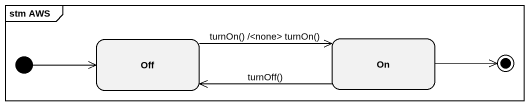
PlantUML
@startuml
mainframe stm AWS
hide empty description
state Off
state "On" as On_
[*] -right-> Off
Off -right-> On_ : turnOn() /<none> turnOn()
On_ -left-> Off : turnOff()
On_ -right-> [*]
@enduml
